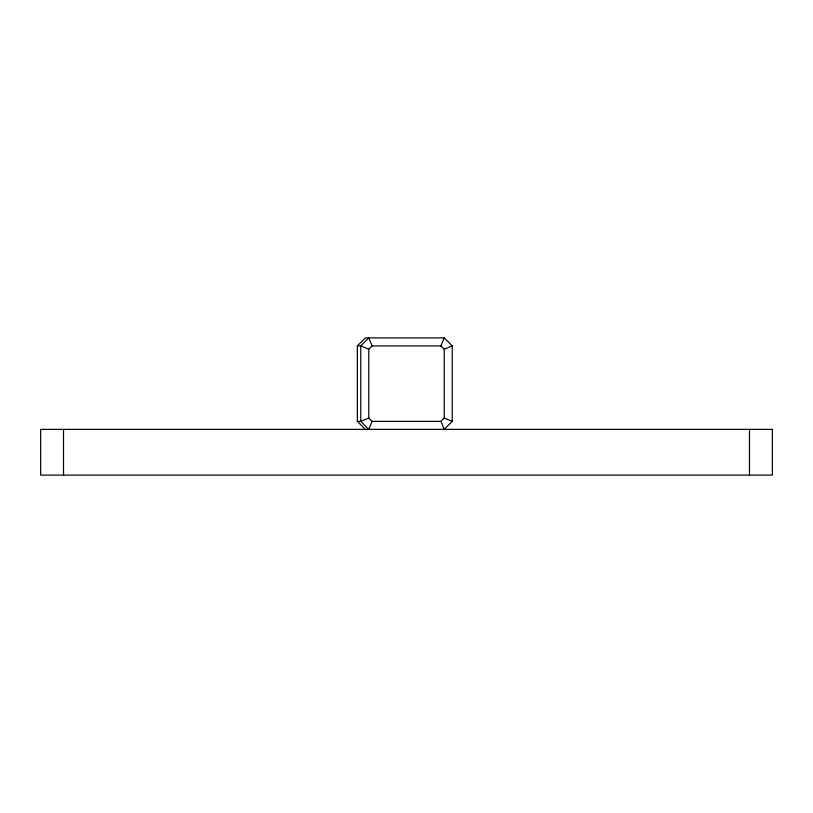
<?xml version="1.0" encoding="UTF-8"?>
<svg xmlns="http://www.w3.org/2000/svg" width="813" height="813" viewBox="0 0 813 813"><rect width="100%" height="100%" fill="white"/><g stroke="black" fill="none" stroke-linecap="round" stroke-linejoin="round"><path stroke-width="1.22" d="M440.931 345.911L372.1 345.911L368.787 349.224L368.787 418.045L372.1 421.368L440.931 421.368L444.244 418.045L444.244 349.224L440.931 345.911L444.223 337.903L365.362 337.903L357.354 345.911L357.354 421.368L365.362 429.366M372.1 421.368L368.767 429.366L360.769 421.368L360.769 345.911L368.767 337.903L372.1 345.911M444.223 337.903L452.231 345.911L452.231 421.368L444.223 429.366L440.931 421.368M444.244 349.224L452.231 345.911M368.787 418.045L360.769 421.368L357.354 421.368M357.354 345.911L360.769 345.911L368.787 349.224M444.244 418.045L452.231 421.368M749.484 429.366L749.484 475.097M63.516 429.366L63.516 475.097M772.35 429.366L40.65 429.366L40.65 475.097L772.35 475.097L772.35 429.366"/></g></svg>
